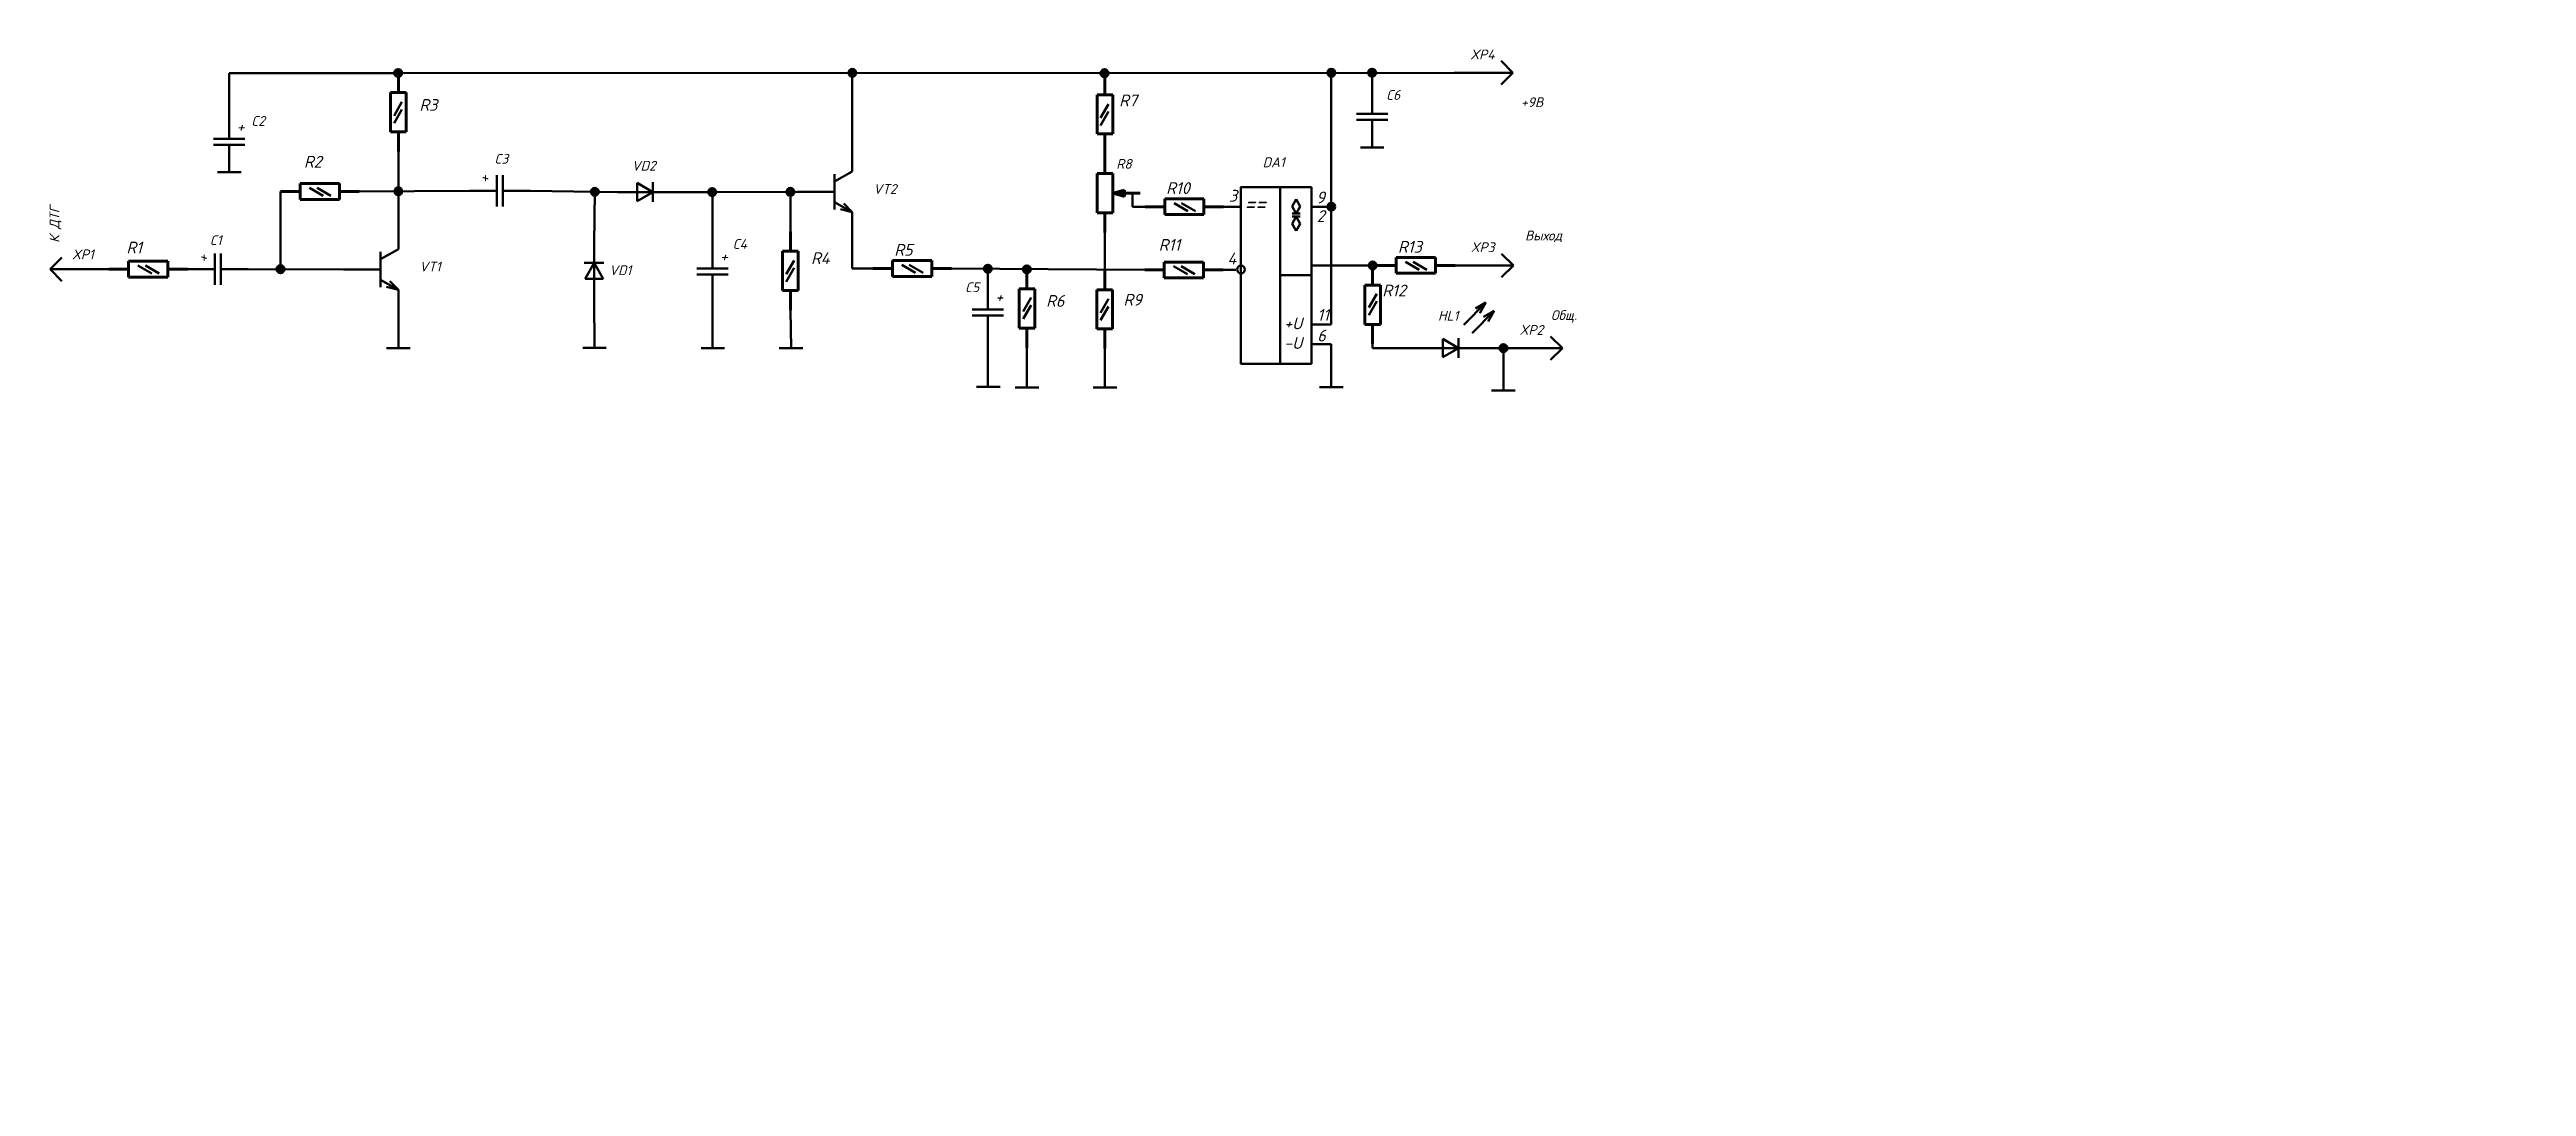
# Model space of a CAD drawing. Header units: millimetres. Extents: x 4195 to 8588, y -3055 to -2461.
# Drawn here: x 4195 to 4826, y -2766 to -2502 of the extents above.
import ezdxf

# ---------------------------------------------------------------- set-up
doc = ezdxf.new("R2010")
doc.units = ezdxf.units.MM
doc.layers.get('0').update_dxf_attribs({"lineweight": 60})
doc.styles.get("Standard").update_dxf_attribs({"font": 'isocpeui.ttf'})
doc.styles.add('Мой', font='isocpeui.ttf')

# ---------------------------------------------------------------- blocks, each defined once
blk = doc.blocks.new('rezistor')
for p, q in [((51.9, 169.84), (51.9, 171.84)), ((51.9, 171.84), (61.9, 171.84)), ((61.9, 171.84), (61.9, 169.84)), ((46.9, 169.84), (51.9, 169.84)), ((51.9, 169.84), (51.9, 167.84)), ((51.9, 167.84), (61.9, 167.84)), ((61.9, 169.84), (66.9, 169.84)), ((61.9, 167.84), (61.9, 169.84))]:
    blk.add_line(p, q)
blk = doc.blocks.new('rezistor 0_125')
at = {"lineweight": 50}
for p, q in [((158.41, 796.37), (168.41, 796.37)), ((158.41, 792.37), (158.41, 796.37)), ((160.78, 795.3), (164.3, 793.27)), ((162.7, 795.3), (166.21, 793.27)), ((168.41, 796.37), (166.5, 796.37)), ((168.41, 796.37), (168.41, 792.37)), ((154.77, 794.37), (153.41, 794.37)), ((158.41, 794.37), (154.77, 794.37)), ((168.41, 792.37), (158.41, 792.37)), ((168.41, 794.37), (173.41, 794.37))]:
    blk.add_line(p, q, dxfattribs=at)
at = {"color": 0, "lineweight": 50}
blk.add_blockref('rezistor', (106.51, 624.53), dxfattribs=at)
blk = doc.blocks.new('XP1')
at = {"linetype": 'Continuous', "lineweight": 50}
for p, q in [((314.13, 503.29), (311.13, 506.29)), ((299.13, 503.29), (306.63, 503.29)), ((306.63, 503.29), (314.13, 503.29)), ((314.13, 503.29), (311.13, 500.29))]:
    blk.add_line(p, q, dxfattribs=at)
blk = doc.blocks.new('condensator')
at = {"linetype": 'Continuous', "lineweight": 50}
for p, q in [((159.82, 727.6), (159.82, 734.59)), ((155.82, 727.6), (159.82, 727.6)), ((155.82, 727.6), (159.82, 727.6)), ((155.82, 726.1), (159.82, 726.1)), ((159.82, 727.6), (163.82, 727.6)), ((159.82, 719.12), (159.82, 726.1)), ((159.82, 726.1), (163.82, 726.1))]:
    blk.add_line(p, q, dxfattribs=at)
blk = doc.blocks.new('VD1')
at = {"linetype": 'Continuous', "lineweight": 50}
for p, q in [((222.35, 669.55), (227.35, 669.55)), ((227.35, 669.55), (227.35, 671.86)), ((231.35, 669.55), (227.35, 671.86)), ((231.35, 669.55), (227.35, 667.24)), ((227.35, 669.55), (231.35, 669.55)), ((227.35, 669.55), (227.35, 667.24)), ((231.35, 669.55), (231.35, 672.05)), ((231.35, 669.55), (236.35, 669.55)), ((231.35, 667.05), (231.35, 669.55))]:
    blk.add_line(p, q, dxfattribs=at)
blk = doc.blocks.new('Strelka')
h = blk.add_hatch(color=256)
h.paths.add_polyline_path([(233.47, 172.7), (234.27, 175.7), (233.47, 175.7)])
h.paths.add_polyline_path([(233.47, 175.7), (232.66, 175.7), (233.47, 172.7)])
for p, q in [((233.47, 175.7), (233.47, 179.7)), ((233.47, 175.7), (232.66, 175.7)), ((233.47, 172.7), (232.66, 175.7)), ((233.47, 175.7), (234.27, 175.7)), ((233.47, 172.7), (233.47, 175.7)), ((233.47, 172.7), (234.27, 175.7))]:
    blk.add_line(p, q)
blk = doc.blocks.new('rezistor peremennyj')
at = {"lineweight": 50}
for p, q in [((260.25, 792.98), (260.25, 788.98)), ((250.25, 783.98), (255.25, 783.98)), ((265.25, 785.98), (255.25, 785.98)), ((255.25, 785.98), (255.25, 783.98)), ((255.25, 783.98), (255.25, 781.98)), ((265.25, 781.98), (265.25, 785.98)), ((265.25, 783.98), (270.25, 783.98)), ((255.25, 781.98), (265.25, 781.98))]:
    blk.add_line(p, q, dxfattribs=at)
for name, p in [('Strelka', (26.79, 613.29)), ('rezistor', (203.35, 614.14))]:
    blk.add_blockref(name, p, dxfattribs=at)
blk = doc.blocks.new('*U18')
at = {"color": 7, "linetype": 'Continuous', "lineweight": 50}
for p, q in [((390.48, 347.88), (382.48, 347.88)), ((390.48, 347.88), (390.48, 338.88)), ((367.48, 342.88), (372.48, 342.88)), ((386.55, 344.76), (385.51, 342.96)), ((386.55, 341.16), (385.51, 342.96)), ((385.51, 341.16), (387.58, 341.16)), ((386.55, 344.76), (387.58, 342.96)), ((386.55, 341.16), (387.58, 342.96)), ((390.48, 342.88), (395.48, 342.88)), ((382.48, 302.88), (382.48, 337.88)), ((385.51, 340.36), (387.58, 340.36)), ((386.55, 340.36), (385.51, 338.56)), ((386.55, 336.76), (385.51, 338.56)), ((386.55, 340.36), (387.58, 338.56)), ((386.55, 336.76), (387.58, 338.56)), ((390.48, 336.88), (390.48, 302.88)), ((367.17, 326.82), (371.17, 326.82)), ((390.4, 325.41), (382.4, 325.41)), ((390.48, 327.88), (395.48, 327.88)), ((390.48, 312.88), (395.48, 312.88)), ((390.48, 302.88), (382.48, 302.88)), ((390.48, 307.88), (395.48, 307.88))]:
    blk.add_line(p, q, dxfattribs=at)
blk.add_lwpolyline([(372.48, 336.88), (372.48, 302.88), (382.48, 302.88), (382.48, 347.88), (372.48, 347.88), (372.48, 338.88)], dxfattribs=at)
blk.add_circle((372.48, 326.9), 1, dxfattribs=at)
for s, height, p in [('3', 3, (369.42, 344.17)), ('==', 4, (373.36, 341.78)), ('2', 3, (391.78, 338.99)), ('9', 3, (391.65, 343.73)), ('4', 3, (369.05, 328.19)), ('11', 3, (391.9, 313.83)), ('+U', 3, (383.46, 311.67)), ('-U', 3, (383.46, 306.67)), ('6', 3, (391.9, 308.57))]:
    blk.add_text(s, height=height, dxfattribs=at).set_placement(p)

msp = doc.modelspace()

# ---------------------------------------------------------------- hatches: boundary and pattern name
at = {"lineweight": 50, "true_color": 0xffffff}
h = msp.add_hatch(color=7, dxfattribs=at)
h.dxf.hatch_style = 1
h.paths.add_polyline_path([(4283.71, -2506.85, 0.414214), (4282.71, -2507.85, 0.005143), (4282.71, -2507.87), (4283.71, -2507.87)])
h.paths.add_polyline_path([(4283.71, -2506.85), (4283.71, -2507.87), (4284.71, -2507.88, 0.007284), (4284.71, -2507.85, 0.414214)])
h.paths.add_polyline_path([(4284.71, -2507.88), (4283.71, -2507.87), (4282.71, -2507.87, 0.975449)])
h = msp.add_hatch(color=7, dxfattribs=at)
h.dxf.hatch_style = 1
h.paths.add_polyline_path([(4399.32, -2506.79, 0.414214), (4398.32, -2507.79, 0.005143), (4398.32, -2507.81), (4399.32, -2507.82)])
h.paths.add_polyline_path([(4399.32, -2506.79), (4399.32, -2507.82), (4400.32, -2507.82, 0.007284), (4400.32, -2507.79, 0.414214)])
h.paths.add_polyline_path([(4400.32, -2507.82), (4399.32, -2507.82), (4398.32, -2507.81, 0.975449)])
h = msp.add_hatch(color=7, dxfattribs=at)
h.dxf.hatch_style = 1
h.paths.add_polyline_path([(4463.56, -2506.89, 0.414214), (4462.56, -2507.89, 0.005143), (4462.56, -2507.91), (4463.56, -2507.92)])
h.paths.add_polyline_path([(4463.56, -2506.89), (4463.56, -2507.92), (4464.56, -2507.92, 0.007284), (4464.56, -2507.89, 0.414214)])
h.paths.add_polyline_path([(4464.56, -2507.92), (4463.56, -2507.92), (4462.56, -2507.91, 0.975449)])
h = msp.add_hatch(color=7, dxfattribs=at)
h.dxf.hatch_style = 1
h.paths.add_polyline_path([(4521.31, -2506.77, 0.414214), (4520.31, -2507.77, 0.005143), (4520.31, -2507.79), (4521.31, -2507.79)])
h.paths.add_polyline_path([(4521.31, -2506.77), (4521.31, -2507.79), (4522.31, -2507.8, 0.007284), (4522.31, -2507.77, 0.414214)])
h.paths.add_polyline_path([(4522.31, -2507.8), (4521.31, -2507.79), (4520.31, -2507.79, 0.975449)])
h = msp.add_hatch(color=7, dxfattribs=at)
h.dxf.hatch_style = 1
h.paths.add_polyline_path([(4531.69, -2506.76, 0.414214), (4530.69, -2507.76, 0.005143), (4530.69, -2507.78), (4531.69, -2507.78)])
h.paths.add_polyline_path([(4531.69, -2506.76), (4531.69, -2507.78), (4532.69, -2507.79, 0.007284), (4532.69, -2507.76, 0.414214)])
h.paths.add_polyline_path([(4532.69, -2507.79), (4531.69, -2507.78), (4530.69, -2507.78, 0.975449)])
h = msp.add_hatch(color=7, dxfattribs=at)
h.dxf.hatch_style = 1
h.paths.add_polyline_path([(4283.73, -2536.95, 0.414214), (4282.73, -2537.95, 0.005143), (4282.74, -2537.97), (4283.73, -2537.98)])
h.paths.add_polyline_path([(4283.73, -2536.95), (4283.73, -2537.98), (4284.73, -2537.98, 0.007284), (4284.73, -2537.95, 0.414214)])
h.paths.add_polyline_path([(4284.73, -2537.98), (4283.73, -2537.98), (4282.74, -2537.97, 0.975449)])
h = msp.add_hatch(color=7, dxfattribs=at)
h.dxf.hatch_style = 1
h.paths.add_polyline_path([(4283.73, -2537.95), (4282.73, -2537.96, 0.41272), (4283.73, -2538.95)])
h = msp.add_hatch(color=7, dxfattribs=at)
h.dxf.hatch_style = 1
h.paths.add_polyline_path([(4283.73, -2536.95), (4283.73, -2537.95), (4284.73, -2537.95, 0.41272)])
h = msp.add_hatch(color=7, dxfattribs=at)
h.dxf.hatch_style = 1
h.paths.add_polyline_path([(4333.77, -2537.08, 0.414214), (4332.77, -2538.08, 0.005143), (4332.77, -2538.1), (4333.77, -2538.11)])
h.paths.add_polyline_path([(4333.77, -2537.08), (4333.77, -2538.11), (4334.77, -2538.11, 0.007284), (4334.77, -2538.08, 0.414214)])
h.paths.add_polyline_path([(4334.77, -2538.11), (4333.77, -2538.11), (4332.77, -2538.1, 0.975449)])
h = msp.add_hatch(color=7, dxfattribs=at)
h.dxf.hatch_style = 1
h.paths.add_polyline_path([(4363.64, -2537.14, 0.414214), (4362.64, -2538.14, 0.005143), (4362.64, -2538.16), (4363.64, -2538.16)])
h.paths.add_polyline_path([(4363.64, -2537.14), (4363.64, -2538.16), (4364.64, -2538.16, 0.007284), (4364.64, -2538.14, 0.414214)])
h.paths.add_polyline_path([(4364.64, -2538.16), (4363.64, -2538.16), (4362.64, -2538.16, 0.975449)])
h = msp.add_hatch(color=7, dxfattribs=at)
h.dxf.hatch_style = 1
h.paths.add_polyline_path([(4383.59, -2537.13, 0.414214), (4382.59, -2538.13, 0.005143), (4382.59, -2538.15), (4383.59, -2538.15)])
h.paths.add_polyline_path([(4383.59, -2537.13), (4383.59, -2538.15), (4384.59, -2538.16, 0.007284), (4384.59, -2538.13, 0.414214)])
h.paths.add_polyline_path([(4384.59, -2538.16), (4383.59, -2538.15), (4382.59, -2538.15, 0.975449)])
h = msp.add_hatch(color=7, dxfattribs=at)
h.dxf.hatch_style = 1
h.paths.add_polyline_path([(4521.32, -2540.87, 0.414214), (4520.32, -2541.87, 0.005143), (4520.32, -2541.89), (4521.32, -2541.9)])
h.paths.add_polyline_path([(4521.32, -2540.87), (4521.32, -2541.9), (4522.32, -2541.9, 0.007284), (4522.32, -2541.87, 0.414214)])
h.paths.add_polyline_path([(4522.32, -2541.9), (4521.32, -2541.9), (4520.32, -2541.89, 0.975449)])
h = msp.add_hatch(color=7, dxfattribs=at)
h.dxf.hatch_style = 1
h.paths.add_polyline_path([(4253.73, -2556.78, 0.414214), (4252.73, -2557.78, 0.005143), (4252.73, -2557.8), (4253.73, -2557.8)])
h.paths.add_polyline_path([(4253.73, -2556.78), (4253.73, -2557.8), (4254.73, -2557.81, 0.007284), (4254.73, -2557.78, 0.414214)])
h.paths.add_polyline_path([(4254.73, -2557.81), (4253.73, -2557.8), (4252.73, -2557.8, 0.975449)])
h = msp.add_hatch(color=7, dxfattribs=at)
h.dxf.hatch_style = 1
h.paths.add_polyline_path([(4433.82, -2556.67, 0.414214), (4432.82, -2557.67, 0.005143), (4432.82, -2557.69), (4433.82, -2557.69)])
h.paths.add_polyline_path([(4433.82, -2556.67), (4433.82, -2557.69), (4434.82, -2557.7, 0.007284), (4434.82, -2557.67, 0.414214)])
h.paths.add_polyline_path([(4434.82, -2557.7), (4433.82, -2557.69), (4432.82, -2557.69, 0.975449)])
h = msp.add_hatch(color=7, dxfattribs=at)
h.dxf.hatch_style = 1
h.paths.add_polyline_path([(4443.79, -2556.81, 0.414214), (4442.79, -2557.81, 0.005143), (4442.79, -2557.83), (4443.79, -2557.84)])
h.paths.add_polyline_path([(4443.79, -2556.81), (4443.79, -2557.84), (4444.79, -2557.84, 0.007284), (4444.79, -2557.81, 0.414214)])
h.paths.add_polyline_path([(4444.79, -2557.84), (4443.79, -2557.84), (4442.79, -2557.83, 0.975449)])
h = msp.add_hatch(color=7, dxfattribs=at)
h.dxf.hatch_style = 1
h.paths.add_polyline_path([(4531.85, -2555.84, 0.414214), (4530.85, -2556.84, 0.005143), (4530.85, -2556.86), (4531.85, -2556.86)])
h.paths.add_polyline_path([(4531.85, -2555.84), (4531.85, -2556.86), (4532.85, -2556.87, 0.007284), (4532.85, -2556.84, 0.414214)])
h.paths.add_polyline_path([(4532.85, -2556.87), (4531.85, -2556.86), (4530.85, -2556.86, 0.975449)])
h = msp.add_hatch(color=7, dxfattribs=at)
h.dxf.hatch_style = 1
h.paths.add_polyline_path([(4565.15, -2576.91, 0.414214), (4564.15, -2577.91, 0.005143), (4564.15, -2577.93), (4565.15, -2577.94)])
h.paths.add_polyline_path([(4565.15, -2576.91), (4565.15, -2577.94), (4566.15, -2577.94, 0.007284), (4566.15, -2577.91, 0.414214)])
h.paths.add_polyline_path([(4566.15, -2577.94), (4565.15, -2577.94), (4564.15, -2577.93, 0.975449)])
at = {"lineweight": 50}
h = msp.add_hatch(dxfattribs=at)
h.set_pattern_fill('ANGLE', color=256)
h.set_pattern_definition([(0, (524.514, -134.942), (0, 6.985), [5.08, -1.905]), (90, (524.514, -134.942), (-6.985, 4e-16), [5.08, -1.905])])
h.paths.add_polyline_path([(4824.57, -2763.74, 0.413843), (4823.48, -2764.82), (4824.57, -2764.83)])
h.paths.add_polyline_path([(4824.57, -2763.74), (4824.57, -2764.83), (4825.66, -2764.83, 0.414584)])
h.paths.add_polyline_path([(4825.66, -2764.83), (4824.57, -2764.83), (4823.48, -2764.82, 1)])

# ---------------------------------------------------------------- linework, layer by layer
for p, q in [((4283.7, -2507.83), (4240.67, -2507.83)), ((4240.67, -2509.06), (4240.67, -2507.83)), ((4240.67, -2517.63), (4240.67, -2509.06)), ((4283.73, -2507.83), (4552.59, -2507.76)), ((4399.34, -2527.91), (4399.34, -2507.8)), ((4521.31, -2571.88), (4521.3, -2507.77)), ((4531.69, -2511.25), (4531.69, -2507.76)), ((4283.73, -2547.68), (4283.73, -2527.77)), ((4531.71, -2526.77), (4528.71, -2526.77)), ((4531.71, -2526.77), (4534.71, -2526.77)), ((4240.67, -2533.1), (4237.67, -2533.1)), ((4240.67, -2533.1), (4243.67, -2533.1)), ((4253.73, -2538), (4253.73, -2557.8)), ((4273.73, -2538), (4301.86, -2537.86)), ((4317.33, -2537.86), (4339.52, -2538.15)), ((4333.59, -2551.21), (4333.76, -2538.08)), ((4353.52, -2538.15), (4363.65, -2538.15)), ((4363.65, -2538.15), (4385.34, -2538.1)), ((4363.76, -2550.63), (4363.76, -2538.15)), ((4383.6, -2548.19), (4383.57, -2538.11)), ((4470.68, -2541.89), (4470.68, -2538.44)), ((4473.9, -2541.89), (4470.68, -2541.89)), ((4399.34, -2548.3), (4399.34, -2557.61)), ((4463.63, -2558.02), (4463.63, -2548.41)), ((4245.5, -2557.77), (4269.73, -2557.87)), ((4399.68, -2557.61), (4399.34, -2557.61)), ((4404.56, -2557.61), (4399.68, -2557.61)), ((4424.56, -2557.61), (4473.79, -2557.96)), ((4433.82, -2561.06), (4433.84, -2557.67)), ((4521.31, -2556.88), (4532.83, -2556.84)), ((4333.59, -2565.21), (4333.69, -2577.82)), ((4363.76, -2566.09), (4363.76, -2567.71)), ((4283.73, -2568.07), (4283.73, -2570.7)), ((4283.73, -2570.7), (4283.73, -2577.83)), ((4363.76, -2567.71), (4363.76, -2577.89)), ((4383.6, -2568.19), (4383.74, -2577.9)), ((4283.74, -2577.88), (4280.74, -2577.88)), ((4283.74, -2577.88), (4286.74, -2577.88)), ((4333.69, -2577.82), (4330.69, -2577.82)), ((4333.69, -2577.82), (4336.69, -2577.82)), ((4363.83, -2577.89), (4360.83, -2577.89)), ((4363.83, -2577.89), (4366.83, -2577.89)), ((4383.74, -2577.9), (4380.74, -2577.9)), ((4383.74, -2577.9), (4386.74, -2577.9)), ((4433.82, -2576.53), (4433.82, -2577.73)), ((4433.82, -2577.73), (4433.82, -2587.68)), ((4443.78, -2577.83), (4443.78, -2587.89)), ((4463.63, -2578.02), (4463.63, -2587.89)), ((4521.31, -2576.88), (4521.31, -2587.88)), ((4531.84, -2576.84), (4531.84, -2577.87)), ((4531.84, -2577.87), (4541.68, -2577.87)), ((4561.68, -2577.87), (4565.15, -2577.91)), ((4565.15, -2577.91), (4565.15, -2588.67)), ((4433.98, -2587.79), (4430.98, -2587.79)), ((4433.98, -2587.79), (4436.98, -2587.79)), ((4443.81, -2587.89), (4440.81, -2587.89)), ((4443.81, -2587.89), (4446.81, -2587.89)), ((4463.67, -2587.91), (4460.67, -2587.91)), ((4463.67, -2587.91), (4466.67, -2587.91)), ((4521.34, -2587.86), (4518.34, -2587.86)), ((4521.34, -2587.86), (4524.34, -2587.86)), ((4565.14, -2588.68), (4562.14, -2588.68)), ((4565.14, -2588.68), (4568.14, -2588.68))]:
    msp.add_line(p, q, dxfattribs=at)
at = {"linetype": 'Continuous', "lineweight": 50}
for p, q in [((4399.34, -2527.91), (4399.34, -2532.91)), ((4399.34, -2532.91), (4394.84, -2535.5)), ((4394.84, -2538.1), (4394.84, -2533.6)), ((4390.34, -2538.1), (4385.34, -2538.1)), ((4390.34, -2538.1), (4394.84, -2538.1)), ((4394.84, -2542.6), (4394.84, -2538.1)), ((4396.74, -2541.8), (4394.84, -2540.7)), ((4399.34, -2543.3), (4396.74, -2541.8)), ((4399.34, -2543.3), (4397.14, -2541.1)), ((4283.73, -2547.68), (4283.73, -2552.68)), ((4399.34, -2543.3), (4396.34, -2542.5)), ((4399.34, -2543.3), (4399.34, -2548.3)), ((4283.73, -2552.68), (4279.23, -2555.27)), ((4279.23, -2557.87), (4279.23, -2553.37)), ((4274.73, -2557.87), (4269.73, -2557.87)), ((4274.73, -2557.87), (4279.23, -2557.87)), ((4279.23, -2562.37), (4279.23, -2557.87)), ((4281.13, -2561.57), (4279.23, -2560.47)), ((4283.73, -2563.07), (4280.73, -2562.26)), ((4283.73, -2563.07), (4281.13, -2561.57)), ((4283.73, -2563.07), (4281.54, -2560.87)), ((4283.73, -2563.07), (4283.73, -2568.07)), ((4555.03, -2571.94), (4560.68, -2566.29)), ((4560.68, -2566.29), (4557.99, -2567.84)), ((4560.68, -2566.29), (4559.13, -2568.98)), ((4557.15, -2574.06), (4562.8, -2568.41)), ((4562.8, -2568.41), (4560.11, -2569.96)), ((4562.8, -2568.41), (4561.25, -2571.1)), ((4541.68, -2577.87), (4549.68, -2577.87)), ((4549.68, -2577.87), (4549.68, -2575.56)), ((4553.68, -2577.87), (4549.68, -2575.56)), ((4549.68, -2577.87), (4549.68, -2580.18)), ((4553.68, -2577.87), (4549.68, -2580.18)), ((4549.68, -2577.87), (4553.68, -2577.87)), ((4553.68, -2577.87), (4551.68, -2577.87)), ((4553.68, -2577.87), (4553.68, -2575.37)), ((4553.68, -2577.87), (4561.68, -2577.87)), ((4553.68, -2580.37), (4553.68, -2577.87))]:
    msp.add_line(p, q, dxfattribs=at)
at = {"color": 7, "linetype": 'Continuous', "lineweight": 50}
for p, q in [((4498.31, -2545.88), (4498.31, -2547.88)), ((4516.31, -2545.88), (4516.31, -2547.88))]:
    msp.add_line(p, q, dxfattribs=at)
at = {"lineweight": 50}
for centre in [(4283.7, -2507.83), (4399.34, -2507.8), (4463.56, -2507.89), (4521.31, -2507.77), (4531.69, -2507.76), (4283.73, -2537.95), (4333.76, -2538.08), (4363.65, -2538.15), (4383.57, -2538.11), (4521.31, -2541.88), (4253.73, -2557.78), (4433.84, -2557.67), (4443.78, -2557.83), (4531.84, -2556.84), (4565.15, -2577.91)]:
    msp.add_circle(centre, 1, dxfattribs=at)

# ---------------------------------------------------------------- block references
at = {"linetype": 'Continuous', "lineweight": 50}
for name, p, rotation in [('rezistor 0_125', (3489.36, -2354.41), 270), ('rezistor 0_125', (3669.29, -2354.95), 270), ('condensator', (4691.51, -1792.13), 180), ('rezistor peremennyj', (3679.67, -2278.19), 270), ('condensator', (5036.45, -2697.68), 90), ('rezistor 0_125', (3589.22, -2394.78), 270), ('condensator', (4964.62, -2717.59), 90), ('XP1', (4509.16, -2054.51), 180), ('rezistor 0_125', (5238.16, -2731.24), 90), ('rezistor 0_125', (3669.26, -2404.6), 270), ('rezistor 0_125', (5326.21, -2730.25), 90)]:
    msp.add_blockref(name, p, dxfattribs=dict(at, rotation=rotation))
for name, p in [('XP1', (4253.45, -3011.05)), ('condensator', (4080.85, -3252.22)), ('rezistor 0_125', (4100.32, -3332.38)), ('VD1', (4117.17, -3207.7)), ('rezistor 0_125', (4320.48, -3336.26)), ('condensator', (4203.94, -3285.22)), ('XP1', (4253.55, -3060.13)), ('rezistor 0_125', (4056.62, -3352.15)), ('rezistor 0_125', (4251.15, -3351.98)), ('rezistor 0_125', (4320.38, -3352.34)), ('rezistor 0_125', (4379.42, -3351.21)), ('condensator', (4274, -3295.65)), ('XP1', (4266.02, -3081.19))]:
    msp.add_blockref(name, p, dxfattribs=at)
at = {"color": 7, "linetype": 'Continuous', "lineweight": 50}
msp.add_blockref('*U18', (4125.83, -2884.76), dxfattribs=at)
at = {"color": 0, "linetype": 'Continuous', "lineweight": 50, "rotation": 90}
msp.add_blockref('VD1', (5003.14, -2787.56), dxfattribs=at)

# ---------------------------------------------------------------- texts
at = {"linetype": 'Continuous', "lineweight": 50}
for s, height, p in [('XP4', 2.5, (4556.7, -2504.36)), ('C6', 2.5, (4535.26, -2514.67)), ('+', 3, (4242.5, -2522.99)), ('C2', 2.5, (4246.26, -2521.29)), ('C3', 2.5, (4308.18, -2530.93)), ('VD2', 2.5, (4343.16, -2532.71)), ('VT2', 2.5, (4404.68, -2538.62)), ('C1', 2.5, (4235.71, -2551.65)), ('+', 3, (4365.59, -2555.99)), ('C4', 2.5, (4368.84, -2552.62)), ('XP3', 2.5, (4556.8, -2553.45)), ('VT1', 2.5, (4289.07, -2558.39)), ('VD1', 2.5, (4337.42, -2559.31)), ('C5', 2.5, (4428.04, -2563.64)), ('+', 3, (4435.71, -2566.32)), ('HL1', 2.5, (4548.48, -2570.91)), ('XP2', 2.5, (4569.26, -2574.51))]:
    msp.add_text(s, height=height, dxfattribs=at).set_placement(p)
at = {"color": 7, "linetype": 'Continuous', "lineweight": 50}
msp.add_text('DA1', height=2.5, dxfattribs=at).set_placement((4503.82, -2531.82))
at = {"linetype": 'Continuous', "lineweight": 50}
for s, height, p in [('+', 3, (4307.12, -2535.96)), ('К ДТГ', 2.5, (4197.42, -2551.09)), ('+', 3, (4235.45, -2556.2))]:
    msp.add_text(s, height=height, rotation=90, dxfattribs=at).set_placement(p)
at = {"lineweight": 50}
msp.add_text('R8', height=2.5, dxfattribs=at).set_placement((4466.54, -2532.22))
at = {"color": 7, "linetype": 'Continuous', "lineweight": 50, "char_height": 3, "attachment_point": 1}
for s, insert in [('R3', (4289.09, -2514.47)), ('R7', (4467.29, -2513.31)), ('R2', (4259.69, -2528.93)), ('R10', (4479.24, -2535.65)), ('R1', (4214.48, -2550.79)), ('R4', (4388.82, -2553.49)), ('R5', (4410.02, -2551.37)), ('R11', (4477.36, -2550.11)), ('R13', (4538.28, -2550.6)), ('R6', (4448.68, -2564.38)), ('R9', (4468.38, -2564.07)), ('R12', (4534.29, -2561.72))]:
    msp.add_mtext_dynamic_manual_height_columns(s, width=9.5872, gutter_width=15, heights=[0], dxfattribs=dict(at, insert=insert))
at = {"lineweight": 50, "char_height": 2.5, "attachment_point": 1, "style": 'Мой'}
for s, width, insert in [('+9В', 7.8622, (4569.62, -2514.03)), ('Выход', 9.8912, (4570.64, -2547.97)), ('XP1', 11.5894, (4200.63, -2552.77)), ('Общ.', 6.6254, (4577.23, -2568.24))]:
    msp.add_mtext_dynamic_manual_height_columns(s, width=width, gutter_width=12.5, heights=[0], dxfattribs=dict(at, insert=insert))

doc.saveas('drawing.dxf')
